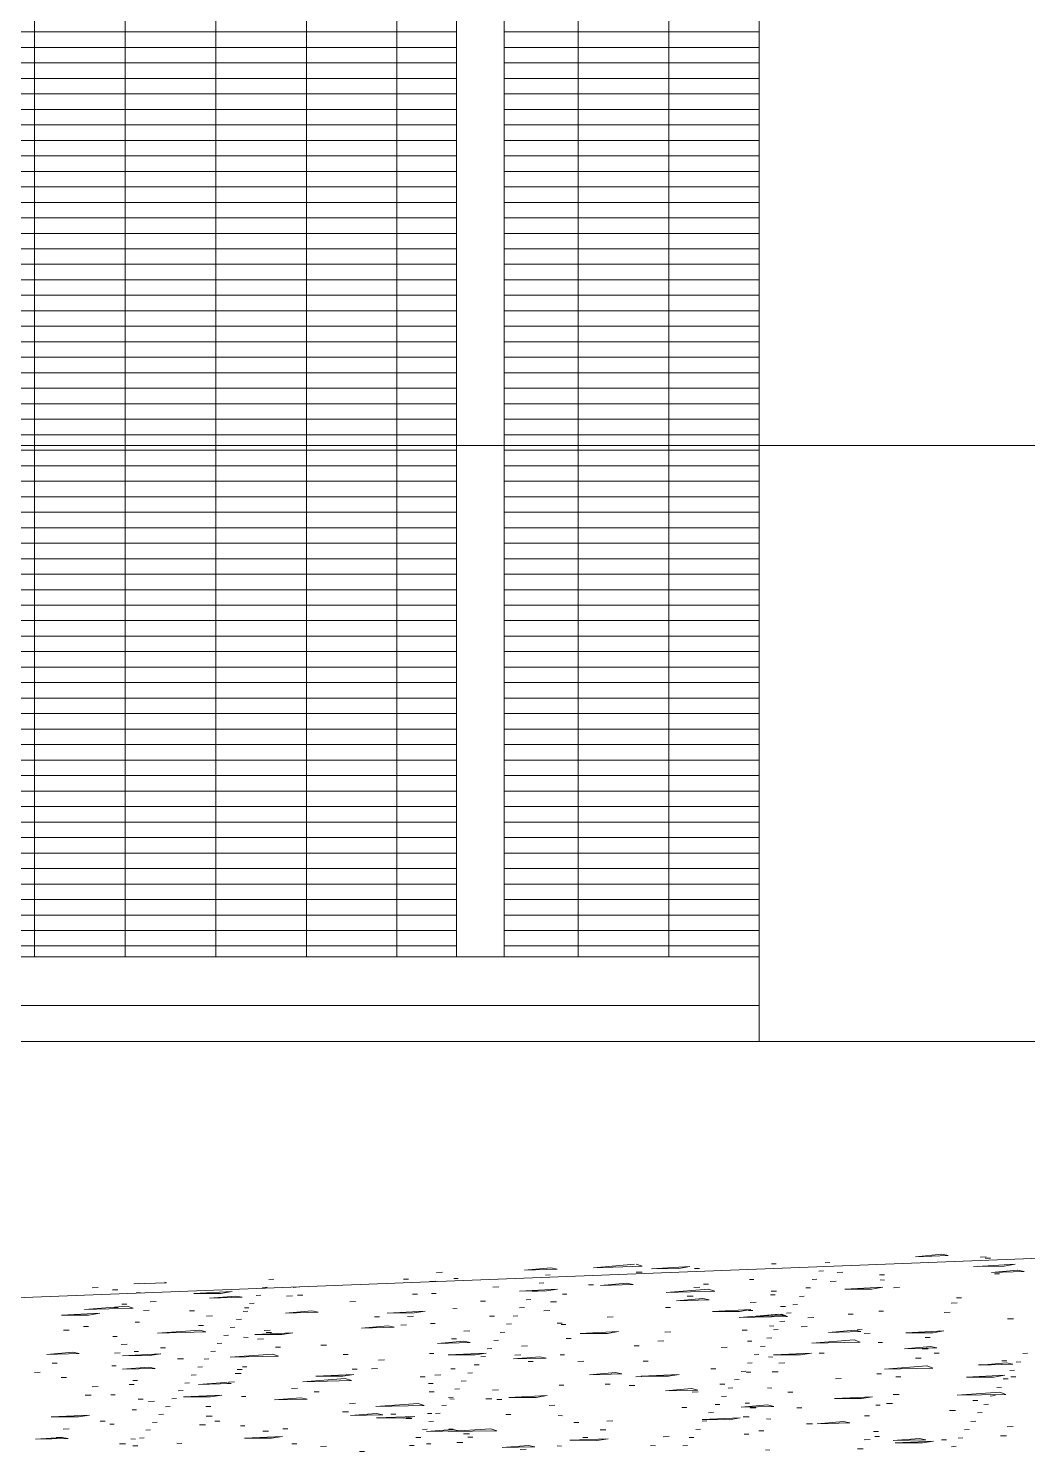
# Model space of a CAD drawing. Header units: millimetres. Extents: x 9199 to 175431, y -4466 to 35300.
# Drawn here: x 15443 to 16281, y 556 to 1750 of the extents above; entities that cross this region are included whole.
import ezdxf

# ---------------------------------------------------------------- set-up
doc = ezdxf.new("R2010")
doc.units = ezdxf.units.MM
doc.linetypes.add('Dash', pattern=[6, 3, -3])
for name, color, linetype, lineweight in [('A-FLOR', 192, 'Continuous', 9), ('A-FLOR-HRAL', 11, 'Continuous', 9), ('A-FLOR-PATT', 8, 'Continuous', 9), ('C-PRKG', 70, 'Continuous', 9), ('C-PRKG-HDLN', 70, 'Dash', 9), ('S-COLS', 52, 'Continuous', 9)]:
    doc.layers.add(name, color=color, linetype=linetype, lineweight=lineweight)

# ---------------------------------------------------------------- blocks, each defined once
blk = doc.blocks.new('BAI XE PCCC - BAI XE PCCC-1477864-TKCS_MẶT ĐỨNG HƯỚNG ĐÔNG')
at = {"layer": 'C-PRKG'}
for p, q in [((17226.9, 1400), (14888.2, 1400)), ((14888.2, 1400), (17226.9, 1400))]:
    blk.add_line(p, q, dxfattribs=at)
at = {"layer": 'C-PRKG-HDLN'}
blk.add_line((17226.9, 1400), (14888.2, 1400), dxfattribs=at)
blk.add_line((17226.9, 1400), (14888.2, 1400), dxfattribs=at)
blk = doc.blocks.new('FP_27-TKCS_MẶT ĐỨNG HƯỚNG ĐÔNG')
at = {"layer": 'A-FLOR-PATT'}
for p, q in [((16187.3, 719.3), (16209.3, 721.4)), ((16187.3, 719.3), (16214.6, 720.2)), ((16214.7, 720.3), (16209.3, 721.4)), ((16241.6, 718.8), (16246.5, 719.1)), ((16245.9, 718.1), (16250.2, 718.1)), ((15785.5, 706), (15790.5, 706.2)), ((15859.4, 708), (15881.4, 710)), ((15859.4, 708), (15886.7, 708.9)), ((15886.8, 708.9), (15881.4, 710)), ((15917.2, 710.1), (15951.6, 713)), ((15917.2, 710.1), (15957.9, 711.4)), ((15952.9, 706.2), (15957.9, 706.4)), ((15957.9, 711.4), (15953, 713.1)), ((15965.9, 709.2), (15997.9, 711)), ((15965.9, 709.2), (15988.7, 709.4)), ((15988.7, 709.4), (15997.9, 711)), ((16001.9, 709.3), (16006.1, 709.3)), ((16066.6, 713.2), (16070.4, 713.2)), ((16106.2, 707.2), (16110.2, 707.5)), ((16111.6, 714.2), (16115.6, 714.5)), ((16121.5, 706.1), (16126.4, 706.3)), ((16235.9, 711.1), (16240.9, 711.3)), ((16239, 711.2), (16270.9, 713)), ((16239, 711.2), (16261.7, 711.3)), ((16251, 706), (16273, 708)), ((16251, 706), (16278.4, 706.9)), ((16253.5, 704.9), (16257.8, 704.9)), ((16261.7, 711.3), (16271, 713)), ((16278.4, 706.9), (16273.1, 708)), ((15496.8, 693.3), (15501.8, 693.5)), ((15531.5, 696.6), (15558.9, 697.5)), ((15531.5, 696.6), (15535.5, 696.9)), ((15558.9, 697.5), (15557.6, 697.8)), ((15639.5, 693.4), (15643.5, 693.7)), ((15645, 700.1), (15649, 700.4)), ((15665.4, 693.6), (15670.4, 693.9)), ((15757.9, 700.5), (15762.1, 700.5)), ((15779.8, 698.6), (15784.8, 698.8)), ((15800.1, 701), (15803.8, 701)), ((15832.8, 693.7), (15837.8, 693.9)), ((15871.5, 697), (15875.5, 697.3)), ((15876.9, 703.9), (15880.9, 704.2)), ((15913.1, 695.6), (15917.3, 695.6)), ((15923.1, 695.2), (15945.1, 697.2)), ((15923.1, 695.2), (15950.5, 696.1)), ((15950.5, 696.1), (15945.2, 697.2)), ((16001.4, 693.6), (16006.3, 693.8)), ((16009.5, 696.4), (16013.7, 696.4)), ((16048, 700.3), (16051.7, 700.3)), ((16095.3, 693.1), (16099.3, 693.3)), ((16100.7, 700.1), (16104.7, 700.4)), ((16115.8, 698.5), (16120.8, 698.7)), ((16128, 692.1), (16160, 693.8)), ((16150.8, 692.2), (16160, 693.8)), ((16157.1, 704.1), (16161.3, 704.2)), ((16157.6, 699.8), (16161.3, 699.7)), ((16168.8, 693.2), (16173.8, 693.4)), ((15513.8, 691.6), (15518.1, 691.6)), ((15533.6, 689), (15537.3, 689)), ((15545.3, 681.5), (15550.3, 681.7)), ((15582, 688.3), (15614, 690)), ((15582, 688.3), (15604.7, 688.5)), ((15595.2, 684.4), (15617.3, 686.3)), ((15595.2, 684.4), (15622.6, 685.3)), ((15604.7, 688.5), (15614, 690)), ((15622.6, 685.3), (15617.3, 686.3)), ((15634.1, 686.7), (15638.1, 687)), ((15659.7, 686.3), (15664.7, 686.5)), ((15669, 687), (15673.3, 687.1)), ((15712.7, 681.5), (15717.7, 681.7)), ((15765.5, 687.9), (15769.7, 688)), ((15781.4, 688.5), (15785.2, 688.4)), ((15822.3, 682.1), (15826.6, 682.1)), ((15855, 690.4), (15887, 692.1)), ((15855, 690.4), (15877.7, 690.6)), ((15860.6, 683.2), (15864.6, 683.5)), ((15866.1, 690.1), (15870.1, 690.4)), ((15877.8, 690.6), (15887, 692.1)), ((15881.2, 681.3), (15886.2, 681.5)), ((15891.1, 688), (15894.8, 688)), ((15978.3, 689.3), (16013.8, 692.2)), ((15978.3, 689.3), (16018.9, 690.5)), ((15986.8, 682.3), (16008.9, 684.2)), ((15986.8, 682.3), (16014.2, 683.1)), ((15995.7, 686.1), (16000.7, 686.3)), ((16014.2, 683.1), (16008.9, 684.2)), ((16018.9, 690.5), (16013.8, 692.2)), ((16048.7, 680.9), (16053.7, 681.1)), ((16065.8, 687.2), (16069.5, 687.2)), ((16066.3, 690.4), (16070.6, 690.4)), ((16089.9, 686), (16093.9, 686.3)), ((16128, 692.1), (16150.8, 692.2)), ((16221.6, 684.8), (16225.8, 684.8)), ((15471, 670.2), (15503, 671.8)), ((15471, 670.2), (15493.8, 670.3)), ((15490.3, 674.9), (15525.9, 677.8)), ((15490.3, 674.9), (15531, 676.1)), ((15493.8, 670.3), (15503, 671.8)), ((15514.9, 676.7), (15518.6, 676.7)), ((15521.5, 679.4), (15525.7, 679.5)), ((15531, 676.1), (15525.9, 677.8)), ((15539.6, 674.3), (15544.6, 674.5)), ((15578.3, 673.8), (15582.5, 673.8)), ((15592.6, 669.5), (15597.6, 669.7)), ((15623.2, 673.3), (15627.2, 673.5)), ((15624.5, 676.5), (15628.2, 676.4)), ((15628.7, 680), (15632.7, 680.2)), ((15658.9, 672), (15681, 673.9)), ((15658.9, 672), (15686.3, 672.9)), ((15686.3, 672.9), (15681, 673.9)), ((15733.5, 668.8), (15737.7, 668.8)), ((15744, 672), (15776, 673.6)), ((15744, 672), (15766.8, 672.1)), ((15761.1, 669.2), (15766.1, 669.4)), ((15766.8, 672.1), (15776, 673.6)), ((15799.2, 675.8), (15802.9, 675.7)), ((15829.9, 669.5), (15834.2, 669.5)), ((15849.8, 669.5), (15853.8, 669.7)), ((15855.2, 676.3), (15859.2, 676.6)), ((15875.6, 673.9), (15880.6, 674.1)), ((15928.6, 668.7), (15933.6, 668.9)), ((15977.5, 676.8), (15981.8, 676.8)), ((16017.1, 673.3), (16049.1, 675)), ((16017.1, 673.3), (16039.8, 673.4)), ((16039.3, 668.2), (16074.9, 671)), ((16039.3, 668.2), (16080, 669.2)), ((16039.8, 673.4), (16049.1, 675)), ((16047.1, 674.3), (16050.8, 674.3)), ((16050.6, 669.1), (16072.6, 671)), ((16050.6, 669.1), (16077.9, 669.9)), ((16077.9, 669.9), (16072.6, 671)), ((16074, 677.4), (16078.2, 677.4)), ((16080, 669.2), (16074.9, 671)), ((16079, 671.9), (16083, 672.2)), ((16084.4, 679), (16088.4, 679.2)), ((16130.8, 671.1), (16135, 671.2)), ((16156.7, 673.5), (16160.5, 673.5)), ((16211.5, 672.5), (16216.5, 672.7)), ((16217.2, 680.3), (16222.2, 680.5)), ((15472.5, 657.6), (15477.5, 657.8)), ((15489.5, 660.8), (15493.7, 660.8)), ((15532.7, 664.4), (15536.4, 664.4)), ((15551.4, 655.1), (15587, 657.8)), ((15585.9, 661.5), (15590.1, 661.5)), ((15592.1, 656.2), (15587, 657.8)), ((15612.4, 659.9), (15616.4, 660.1)), ((15617.8, 666.6), (15621.8, 666.8)), ((15641, 657.4), (15646, 657.6)), ((15722.7, 659.4), (15744.7, 661.3)), ((15722.7, 659.4), (15750, 660.2)), ((15750, 660.2), (15744.7, 661.3)), ((15755.5, 661.9), (15760.4, 662.1)), ((15780.6, 663.2), (15784.3, 663.2)), ((15808.5, 656.8), (15813.4, 657)), ((15844.3, 662.6), (15848.3, 662.9)), ((15886.8, 663.4), (15891, 663.5)), ((15890.2, 662.5), (15893.9, 662.5)), ((16042, 657.7), (16046.2, 657.7)), ((16064.9, 661.2), (16068.6, 661.1)), ((16068.2, 657.9), (16072.1, 658.2)), ((16073.6, 664.9), (16077.6, 665.2)), ((16091.4, 660.4), (16096.4, 660.6)), ((16097.1, 668), (16102.1, 668.2)), ((16114.3, 655.7), (16136.3, 657.6)), ((16141.6, 656.5), (16136.3, 657.6)), ((16138.4, 658), (16142.7, 658.1)), ((16179.1, 655.4), (16211.1, 657)), ((16201.9, 655.4), (16211.1, 657)), ((16264.5, 667.1), (16269.5, 667.3)), ((15514, 652.3), (15517.7, 652.3)), ((15520.9, 645.7), (15525.9, 645.9)), ((15551.4, 655.1), (15592, 656.2)), ((15601.5, 646.5), (15605.5, 646.8)), ((15607, 653.2), (15610.9, 653.5)), ((15623.7, 651.7), (15627.4, 651.6)), ((15633.1, 653.9), (15665.1, 655.5)), ((15633.1, 653.9), (15655.8, 654)), ((15635.4, 650.1), (15640.3, 650.3)), ((15642.7, 655.7), (15647, 655.7)), ((15655.9, 654), (15665.1, 655.5)), ((15688.4, 645.1), (15693.3, 645.2)), ((15786.4, 646.5), (15808.4, 648.4)), ((15786.4, 646.5), (15813.7, 647.3)), ((15798, 650.3), (15802.2, 650.3)), ((15798.4, 650.5), (15802.1, 650.5)), ((15813.7, 647.3), (15808.4, 648.4)), ((15833.5, 648.9), (15837.5, 649.2)), ((15838.9, 655.8), (15842.9, 656)), ((15894.4, 650.7), (15898.6, 650.7)), ((15906.1, 654.9), (15938.1, 656.5)), ((15906.1, 654.9), (15928.9, 655)), ((15928.9, 655), (15938.1, 656.5)), ((15971.3, 648.5), (15976.3, 648.7)), ((15977, 656), (15982, 656.2)), ((16046.3, 648.3), (16050, 648.3)), ((16062.7, 650.9), (16066.7, 651.2)), ((16100.3, 646.7), (16135.9, 649.5)), ((16100.3, 646.7), (16141, 647.7)), ((16114.3, 655.7), (16141.6, 656.5)), ((16141, 647.7), (16135.9, 649.5)), ((16144.4, 655), (16149.4, 655.2)), ((16155.9, 647.2), (16159.6, 647.2)), ((16179.1, 655.4), (16201.9, 655.4)), ((16195.3, 651.6), (16199.5, 651.6)), ((15458.5, 637.3), (15480.5, 639.1)), ((15458.5, 637.3), (15485.8, 638)), ((15485.8, 638), (15480.5, 639.1)), ((15515.3, 638.5), (15520.2, 638.7)), ((15522.2, 636.2), (15554.1, 637.7)), ((15522.2, 636.2), (15544.9, 636.3)), ((15531.8, 639.9), (15535.5, 639.9)), ((15544.9, 636.3), (15554.2, 637.7)), ((15553.9, 642.8), (15558.2, 642.8)), ((15568.3, 633.5), (15573.2, 633.7)), ((15590.7, 633.2), (15594.6, 633.5)), ((15596.1, 639.9), (15600.1, 640.1)), ((15612.4, 634.9), (15648, 637.6)), ((15612.4, 634.9), (15653.1, 635.9)), ((15653.1, 635.9), (15648, 637.6)), ((15650.4, 643.3), (15654.6, 643.3)), ((15707.2, 637.3), (15711.4, 637.3)), ((15779.7, 638), (15783.4, 638)), ((15795.2, 636.9), (15827.2, 638.4)), ((15795.2, 636.9), (15817.9, 636.9)), ((15817.9, 636.9), (15827.2, 638.4)), ((15822.6, 635.3), (15826.6, 635.5)), ((15828, 642.1), (15832, 642.4)), ((15850.1, 633.5), (15872.1, 635.3)), ((15850.1, 633.5), (15877.4, 634.2)), ((15851.2, 636.8), (15856.2, 637)), ((15856.9, 644.2), (15861.9, 644.4)), ((15877.4, 634.2), (15872.1, 635.3)), ((15889.3, 637), (15893, 637)), ((15951.2, 644.5), (15955.5, 644.5)), ((16024.3, 643.1), (16029.3, 643.3)), ((16051.9, 636.9), (16055.8, 637.2)), ((16057.3, 643.9), (16061.3, 644.2)), ((16064, 635.2), (16067.7, 635.1)), ((16068.2, 637), (16100.2, 638.5)), ((16068.2, 637), (16090.9, 637)), ((16090.9, 637), (16100.2, 638.5)), ((16106.4, 638.3), (16110.7, 638.3)), ((16178, 642.1), (16200, 644)), ((16178, 642.1), (16205.3, 642.9)), ((16187.2, 634.2), (16192.2, 634.3)), ((16192.9, 641.9), (16197.9, 642)), ((16205.3, 642.9), (16200, 644)), ((16202.9, 638.4), (16207.1, 638.4)), ((16277.3, 638.1), (16281.3, 638.3)), ((15448.2, 622.2), (15453.1, 622.4)), ((15463.2, 630.1), (15467.4, 630.1)), ((15513.2, 627.8), (15516.9, 627.8)), ((15522.2, 624.8), (15544.2, 626.6)), ((15522.2, 624.8), (15549.5, 625.5)), ((15549.5, 625.5), (15544.2, 626.6)), ((15585.2, 626.6), (15589.2, 626.8)), ((15616.7, 621.3), (15621.7, 621.4)), ((15618.4, 624.6), (15622.6, 624.6)), ((15622.8, 626.9), (15626.5, 626.9)), ((15714.8, 624.8), (15719.1, 624.8)), ((15731.1, 625.3), (15736.1, 625.5)), ((15736.8, 632.6), (15741.8, 632.8)), ((15797.5, 625.2), (15801.2, 625.2)), ((15811.7, 621.7), (15815.7, 621.9)), ((15817.2, 628.5), (15821.2, 628.7)), ((15862.4, 631.4), (15866.6, 631.5)), ((15904.2, 631.5), (15909.2, 631.7)), ((15913.8, 620.3), (15935.8, 622.1)), ((15941.1, 620.9), (15935.8, 622.1)), ((15958.8, 631.6), (15963.1, 631.6)), ((16015.7, 625.2), (16019.9, 625.2)), ((16041, 623), (16045, 623.2)), ((16045.4, 622.4), (16049.1, 622.3)), ((16046.4, 629.9), (16050.4, 630.2)), ((16067.1, 622.6), (16072.1, 622.7)), ((16072.8, 630.1), (16077.8, 630.3)), ((16155, 621), (16158.7, 620.9)), ((16161.4, 625), (16196.9, 627.7)), ((16161.4, 625), (16202, 625.9)), ((16202, 625.9), (16197, 627.7)), ((16240.2, 628.5), (16245.2, 628.7)), ((16241.7, 628.3), (16263.7, 630.2)), ((16241.7, 628.3), (16269, 629)), ((16259.7, 631.8), (16264, 631.8)), ((16269, 629), (16263.7, 630.2)), ((16266.4, 623.8), (16270.4, 624)), ((16271.9, 630.9), (16275.8, 631.2)), ((15470.8, 618), (15475, 618)), ((15496.6, 610.1), (15501.6, 610.3)), ((15527.6, 612), (15531.9, 612)), ((15530.9, 615.4), (15534.7, 615.4)), ((15574.4, 613.3), (15578.3, 613.5)), ((15579.8, 619.9), (15583.8, 620.2)), ((15585.9, 612.1), (15607.9, 613.8)), ((15585.9, 612.1), (15613.2, 612.8)), ((15613.2, 612.8), (15607.9, 613.8)), ((15611, 614), (15616, 614.2)), ((15673.5, 614.4), (15709, 617)), ((15673.5, 614.4), (15714.1, 615.3)), ((15684.2, 619.2), (15716.2, 620.6)), ((15684.2, 619.2), (15707, 619.2)), ((15707, 619.2), (15716.2, 620.6)), ((15714.1, 615.3), (15709, 617)), ((15771.7, 618.6), (15775.9, 618.6)), ((15778.8, 612.8), (15782.6, 612.8)), ((15784.1, 620), (15789.1, 620.2)), ((15806.3, 614.9), (15810.3, 615.1)), ((15888.5, 611.5), (15892.2, 611.4)), ((15913.8, 620.3), (15941.1, 620.9)), ((15926.9, 612.3), (15931.1, 612.3)), ((15947, 611.1), (15952, 611.3)), ((15952.7, 618.6), (15957.7, 618.8)), ((15957.2, 619), (15989.2, 620.5)), ((15957.2, 619), (15980, 619)), ((15980, 619), (15989.2, 620.5)), ((16023.3, 612.3), (16027.5, 612.3)), ((16030.1, 609.1), (16034.1, 609.3)), ((16035.6, 616), (16039.5, 616.3)), ((16063.2, 609.2), (16066.9, 609.1)), ((16120.1, 616.9), (16125.1, 617.1)), ((16170.9, 618.6), (16175.1, 618.6)), ((16230.2, 618.3), (16262.2, 619.8)), ((16230.2, 618.3), (16253, 618.3)), ((16253, 618.3), (16262.2, 619.8)), ((16255.6, 609.5), (16259.5, 609.8)), ((16261, 616.7), (16265, 616.9)), ((16267.3, 618.5), (16271.6, 618.5)), ((15490.9, 603), (15495.9, 603.1)), ((15512.3, 603.3), (15516, 603.3)), ((15535.2, 599.7), (15539.5, 599.7)), ((15543.9, 597.8), (15548.9, 598)), ((15563.5, 600.1), (15567.5, 600.3)), ((15568.9, 606.7), (15572.9, 606.9)), ((15573.3, 601.8), (15605.3, 603.2)), ((15573.3, 601.8), (15596, 601.8)), ((15596, 601.8), (15605.3, 603.2)), ((15621.9, 602.1), (15625.6, 602.1)), ((15649.6, 599.2), (15671.6, 600.9)), ((15649.6, 599.2), (15676.9, 599.8)), ((15664, 608.8), (15669, 609)), ((15676.9, 599.8), (15671.6, 600.9)), ((15682.8, 606), (15687.1, 606)), ((15779.3, 606), (15783.5, 606)), ((15795.5, 601.3), (15799.4, 601.5)), ((15796.6, 600), (15800.3, 599.9)), ((15800.9, 608.1), (15804.9, 608.3)), ((15826.9, 600), (15831.9, 600.1)), ((15832.6, 607.3), (15837.6, 607.5)), ((15836.1, 599.6), (15840.4, 599.6)), ((15846.3, 601.3), (15878.3, 602.7)), ((15846.3, 601.3), (15869, 601.3)), ((15869, 601.3), (15878.3, 602.7)), ((15977.5, 606.8), (15999.5, 608.6)), ((15977.5, 606.8), (16004.8, 607.4)), ((16004.8, 607.4), (15999.5, 608.6)), ((16000, 605.6), (16005, 605.8)), ((16024.7, 602.1), (16028.7, 602.3)), ((16080.1, 605.7), (16084.4, 605.7)), ((16119.3, 600.3), (16151.3, 601.7)), ((16119.3, 600.3), (16142, 600.2)), ((16142, 600.2), (16151.3, 601.7)), ((16168.6, 603.7), (16173.5, 603.8)), ((16222.4, 603), (16258, 605.6)), ((16222.4, 603), (16263.1, 603.7)), ((16235.3, 598.6), (16239.6, 598.6)), ((16250.1, 602.4), (16254.1, 602.7)), ((16263.1, 603.7), (16258, 605.6)), ((15462.3, 584.8), (15494.3, 586.2)), ((15485.1, 584.8), (15494.3, 586.2)), ((15530.1, 590.9), (15533.8, 590.8)), ((15552.6, 586.8), (15556.6, 587.1)), ((15558.1, 593.4), (15562, 593.7)), ((15592.1, 593.6), (15596.3, 593.6)), ((15592.4, 585.4), (15597.4, 585.5)), ((15706.8, 589), (15711.8, 589.1)), ((15712.5, 596.2), (15717.5, 596.4)), ((15713.3, 586.1), (15735.3, 587.7)), ((15713.3, 586.1), (15740.6, 586.6)), ((15734.5, 593.6), (15770.1, 596.1)), ((15734.5, 593.6), (15775.1, 594.4)), ((15740.6, 586.6), (15735.3, 587.7)), ((15735.3, 584), (15767.3, 585.3)), ((15747.3, 587.1), (15751.5, 587.1)), ((15758.1, 583.9), (15767.3, 585.3)), ((15775.2, 594.4), (15770.1, 596.1)), ((15778, 587.6), (15781.7, 587.6)), ((15784.6, 587.8), (15788.6, 588)), ((15790, 594.5), (15794, 594.8)), ((15843.7, 586.9), (15848, 586.9)), ((15879.9, 594.4), (15884.9, 594.6)), ((15887.6, 586), (15891.3, 585.9)), ((15991.3, 592.9), (15995.6, 592.9)), ((16013.8, 588.2), (16017.8, 588.5)), ((16019.3, 595.2), (16023.2, 595.4)), ((16041.2, 593.1), (16063.2, 594.9)), ((16041.2, 593.1), (16068.5, 593.7)), ((16044.5, 596.4), (16048.2, 596.4)), ((16048.5, 592.4), (16053.4, 592.6)), ((16068.5, 593.7), (16063.2, 594.9)), ((16087.7, 592.6), (16092, 592.6)), ((16144.6, 585.8), (16148.8, 585.8)), ((16154.1, 594.7), (16157.8, 594.7)), ((16162.9, 596), (16167.9, 596.2)), ((16215.9, 590.2), (16220.9, 590.3)), ((16239.3, 588.2), (16243.2, 588.5)), ((16244.7, 595.3), (16248.7, 595.6)), ((15462.3, 584.8), (15485.1, 584.8)), ((15472.3, 574.7), (15477.3, 574.8)), ((15503.3, 581.3), (15507.5, 581.3)), ((15511.4, 578.9), (15515.1, 578.8)), ((15541.8, 573.7), (15545.7, 573.9)), ((15547.2, 580.3), (15551.2, 580.5)), ((15586.7, 578.2), (15591.7, 578.3)), ((15599.7, 581.2), (15603.9, 581.2)), ((15621, 577.4), (15624.8, 577.3)), ((15656.5, 574.9), (15660.8, 574.8)), ((15735.3, 584), (15758.1, 583.9)), ((15759.8, 583.5), (15764.8, 583.6)), ((15773.7, 574.2), (15777.7, 574.5)), ((15777, 572.7), (15799, 574.4)), ((15777, 572.7), (15804.4, 573.3)), ((15779.2, 581), (15783.1, 581.2)), ((15795.5, 572.5), (15831.1, 575)), ((15795.8, 574.7), (15799.5, 574.7)), ((15804.4, 573.3), (15799.1, 574.4)), ((15836.2, 573.2), (15831.1, 575)), ((15900.6, 580.3), (15904.8, 580.3)), ((15922.7, 574), (15927.7, 574.1)), ((15928.4, 581.4), (15933.3, 581.6)), ((16003, 574.4), (16006.9, 574.6)), ((16008.3, 582.7), (16040.3, 584)), ((16008.3, 582.7), (16031.1, 582.5)), ((16008.4, 581.3), (16012.4, 581.5)), ((16031.1, 582.5), (16040.3, 584)), ((16042.8, 584.9), (16047.8, 585)), ((16055.8, 573.2), (16060, 573.2)), ((16062.3, 583.2), (16066, 583.1)), ((16095.8, 579.1), (16100.8, 579.2)), ((16104.9, 579.2), (16126.9, 580.9)), ((16104.9, 579.2), (16132.2, 579.8)), ((16132.3, 579.8), (16126.9, 580.9)), ((16228.4, 574.1), (16232.4, 574.3)), ((16233.8, 581.1), (16237.8, 581.4)), ((16264.3, 576.6), (16269.3, 576.7)), ((15449.1, 566.1), (15471.1, 567.7)), ((15449.1, 566.1), (15476.5, 566.7)), ((15466.6, 567.6), (15471.6, 567.8)), ((15476.5, 566.7), (15471.2, 567.7)), ((15519.6, 562.2), (15524.6, 562.4)), ((15529.2, 566.4), (15532.9, 566.3)), ((15536.3, 567.1), (15540.3, 567.3)), ((15567.7, 562.8), (15572, 562.7)), ((15624.4, 567), (15656.4, 568.3)), ((15624.4, 567), (15647.1, 566.9)), ((15639.7, 572.8), (15644.7, 572.9)), ((15647.1, 566.9), (15656.4, 568.3)), ((15664.1, 562.4), (15668.4, 562.4)), ((15768.3, 567.5), (15772.3, 567.7)), ((15777.1, 562.4), (15780.8, 562.3)), ((15795.5, 572.5), (15836.2, 573.2)), ((15802.6, 563.3), (15807.6, 563.4)), ((15808.3, 570.6), (15813.2, 570.8)), ((15811.7, 568), (15816, 568)), ((15897.4, 565.4), (15929.4, 566.6)), ((15897.4, 565.4), (15920.1, 565.2)), ((15908.2, 567.5), (15912.4, 567.5)), ((15920.1, 565.2), (15929.4, 566.6)), ((15975.7, 568.2), (15980.7, 568.4)), ((15997.5, 567.5), (16001.5, 567.7)), ((16043.7, 570.5), (16047.4, 570.4)), ((16144.2, 565.6), (16149.2, 565.8)), ((16152.2, 572.6), (16156.4, 572.6)), ((16153.3, 568.5), (16157, 568.4)), ((16168.6, 565.1), (16190.6, 566.8)), ((16168.6, 565.1), (16196, 565.6)), ((16170.4, 563.2), (16202.4, 564.5)), ((16170.4, 563.2), (16193.1, 563)), ((16196, 565.6), (16190.7, 566.8)), ((16193.1, 563), (16202.4, 564.5)), ((16209, 565.7), (16213.3, 565.6)), ((16223, 567), (16227, 567.2)), ((16258.7, 568.9), (16263.6, 569)), ((15530.9, 560.5), (15534.9, 560.7)), ((15688.2, 560), (15693.1, 560.2)), ((15721, 555.8), (15725.2, 555.8)), ((15762.9, 560.8), (15766.8, 561)), ((15840.7, 559.2), (15862.8, 560.8)), ((15840.7, 559.2), (15868.1, 559.7)), ((15855.6, 557.6), (15860.6, 557.7)), ((15868.1, 559.7), (15862.8, 560.8)), ((15886.7, 560.5), (15890.4, 560.4)), ((15965, 560.8), (15969.3, 560.7)), ((15992.1, 560.6), (15996.1, 560.8)), ((16061.4, 557.2), (16065.1, 557.1)), ((16138.6, 558), (16143.5, 558.2)), ((16217.5, 559.9), (16221.5, 560.2))]:
    blk.add_line(p, q, dxfattribs=at)
blk = doc.blocks.new('NBS_CLDPhysicalSecuritySystems_MtlMeshPnlFncngSym_CLDModsecSecurusS3_InfillPanel - NBS_CLDPhysicalSecuritySystems_MtlMeshPnlFncngSym_CLDModsecSecurusS2_InfillPanel-V28-TKCS_MẶT ĐỨNG HƯỚNG ĐÔNG')
at = {"layer": 'A-FLOR-HRAL'}
h = blk.add_hatch(dxfattribs=at)
h.set_pattern_fill('FP_7', color=256, style=0, pattern_type=2)
h.set_pattern_definition([(0, (16056.337, 850), (0, 13), []), (90, (16056.34, 850), (-76, 5e-15), [])])
h.paths.add_polyline_path([(14388.6, 971), (14802.3, 971), (14802.3, 2850), (14388.2, 2850), (14388.2, 2054.3), (14401.3, 2053), (14401.3, 2051.2), (14412, 2045.1), (14417, 2037.3), (14418.7, 2037.3), (14417, 1938.5), (14415.2, 1938.5), (14409.5, 1928), (14401.3, 1922.8), (14401.3, 1921.5), (14388.2, 1921.5), (14388.2, 971)])
h.paths.add_polyline_path([(15842.3, 971), (16056.3, 971), (16056.3, 2850), (15842.3, 2850), (15842.3, 978.8)])
h.paths.add_polyline_path([(15680.9, 971), (15802.3, 971), (15802.3, 2850), (14842.3, 2850), (14842.3, 971), (15151.8, 971)])
h.paths.add_polyline_path([(14401.3, 1927), (14410.3, 1932.4), (14411.1, 1938.5), (14409.4, 1938.5), (14411.1, 2037.3), (14412.8, 2037.3), (14407.4, 2046.3), (14401.3, 2047), (14401.3, 2045.7), (14388.2, 2045.4), (14388.2, 1930.1), (14401.3, 1928.7), (14401.3, 1927.9)])
for p, q in [((15802.3, 2850), (15802.3, 971)), ((15842.3, 971), (15842.3, 2850)), ((16056.3, 971), (14388.2, 971)), ((15806.3, 971), (15802.5, 971)), ((15838.3, 971), (15806.3, 971)), ((15842.2, 971), (15838.3, 971)), ((14388.2, 930), (16056.3, 930))]:
    blk.add_line(p, q, dxfattribs=at)

msp = doc.modelspace()

# ---------------------------------------------------------------- linework, layer by layer
at = {"layer": 'A-FLOR'}
for p, q in [((13246.9, 900), (17226.9, 900)), ((13246.9, 600.4), (17226.9, 754.2))]:
    msp.add_line(p, q, dxfattribs=at)
at = {"layer": 'S-COLS'}
msp.add_line((16056.3, 2900), (16056.3, 900), dxfattribs=at)

# ---------------------------------------------------------------- block references
at = {"layer": 'A-FLOR'}
msp.add_blockref('FP_27-TKCS_MẶT ĐỨNG HƯỚNG ĐÔNG', (0, 0), dxfattribs=at)
at = {"layer": 'A-FLOR-HRAL'}
msp.add_blockref('NBS_CLDPhysicalSecuritySystems_MtlMeshPnlFncngSym_CLDModsecSecurusS3_InfillPanel - NBS_CLDPhysicalSecuritySystems_MtlMeshPnlFncngSym_CLDModsecSecurusS2_InfillPanel-V28-TKCS_MẶT ĐỨNG HƯỚNG ĐÔNG', (0, 0), dxfattribs=at)
at = {"layer": 'C-PRKG'}
msp.add_blockref('BAI XE PCCC - BAI XE PCCC-1477864-TKCS_MẶT ĐỨNG HƯỚNG ĐÔNG', (0, 0), dxfattribs=at)

doc.saveas('drawing.dxf')
